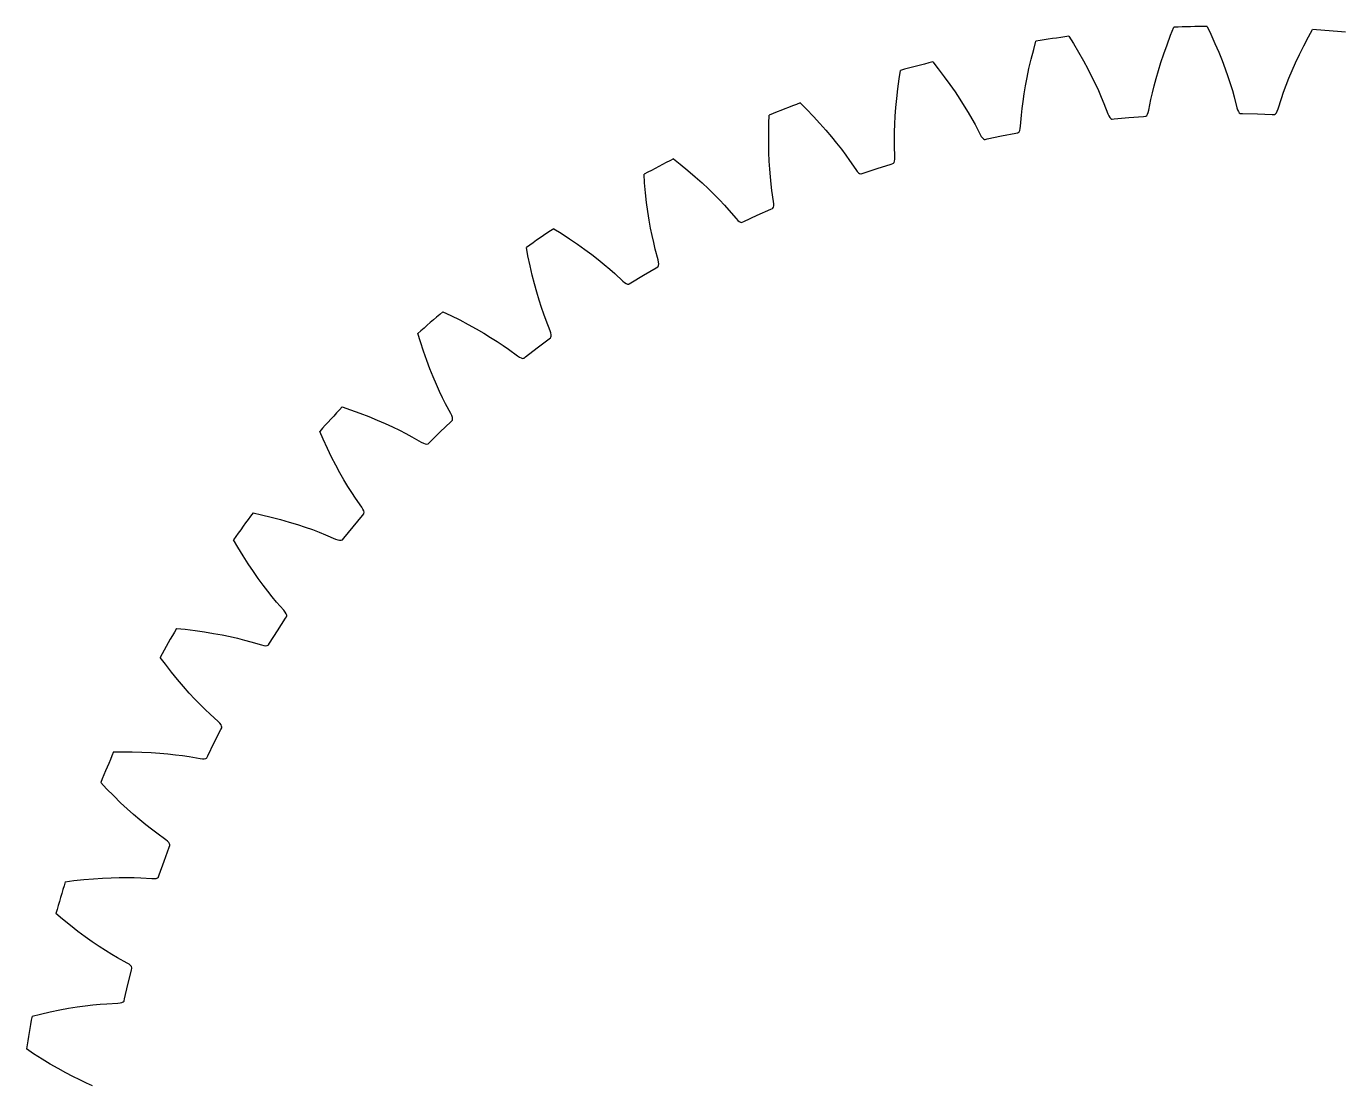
# Model space of a CAD drawing. Extents: x 6.5 to 63.5, y -28.5 to 28.5.
# Drawn here: x 6.85 to 37.83, y 3.64 to 28.5 of the extents above; entities that cross this region are included whole.
import ezdxf

# ---------------------------------------------------------------- set-up
doc = ezdxf.new("R2010")
doc.units = 0

msp = doc.modelspace()

# ---------------------------------------------------------------- linework, layer by layer
at = {"layer": 'layer0'}
for p, q in [((34.577, 28.497), (34.663, 28.314)), ((31.331, 28.263), (31.438, 28.091)), ((33.635, 28.066), (33.72, 28.287)), ((33.72, 28.287), (33.796, 28.475)), ((34.663, 28.314), (34.76, 28.098)), ((36.844, 28.039), (36.953, 28.248)), ((36.953, 28.248), (37.05, 28.426)), ((30.445, 27.728), (30.504, 27.957)), ((30.504, 27.957), (30.558, 28.152)), ((31.438, 28.091), (31.559, 27.888)), ((31.559, 27.888), (31.67, 27.691)), ((33.559, 27.853), (33.635, 28.066)), ((34.76, 28.098), (34.848, 27.89)), ((34.848, 27.89), (34.928, 27.692)), ((36.744, 27.836), (36.844, 28.039)), ((28.133, 27.66), (28.259, 27.502)), ((30.393, 27.508), (30.445, 27.728)), ((31.67, 27.691), (31.772, 27.503)), ((33.431, 27.458), (33.491, 27.651)), ((33.491, 27.651), (33.559, 27.853)), ((34.928, 27.692), (34.999, 27.502)), ((36.571, 27.457), (36.653, 27.643)), ((36.653, 27.643), (36.744, 27.836)), ((27.314, 27.028), (27.346, 27.262)), ((27.346, 27.262), (27.378, 27.462)), ((28.259, 27.502), (28.402, 27.314)), ((28.402, 27.314), (28.535, 27.131)), ((30.311, 27.1), (30.349, 27.299)), ((30.349, 27.299), (30.393, 27.508)), ((31.772, 27.503), (31.864, 27.323)), ((31.864, 27.323), (31.948, 27.151)), ((33.331, 27.1), (33.378, 27.274)), ((33.378, 27.274), (33.431, 27.458)), ((34.999, 27.502), (35.063, 27.322)), ((35.063, 27.322), (35.119, 27.151)), ((36.431, 27.114), (36.497, 27.281)), ((36.497, 27.281), (36.571, 27.457)), ((27.288, 26.803), (27.314, 27.028)), ((28.535, 27.131), (28.658, 26.956)), ((28.658, 26.956), (28.77, 26.787)), ((30.279, 26.911), (30.311, 27.1)), ((31.948, 27.151), (32.023, 26.988)), ((32.023, 26.988), (32.091, 26.831)), ((33.291, 26.934), (33.331, 27.1)), ((35.119, 27.151), (35.169, 26.988)), ((35.169, 26.988), (35.212, 26.838)), ((36.321, 26.806), (36.372, 26.954)), ((36.372, 26.954), (36.431, 27.114)), ((25.025, 26.697), (25.168, 26.554)), ((27.268, 26.591), (27.288, 26.803)), ((28.77, 26.787), (28.873, 26.626)), ((30.231, 26.564), (30.253, 26.733)), ((30.253, 26.733), (30.279, 26.911)), ((32.091, 26.831), (32.151, 26.687)), ((32.151, 26.687), (32.243, 26.445)), ((33.208, 26.528), (33.257, 26.782)), ((33.257, 26.782), (33.291, 26.934)), ((35.212, 26.838), (35.275, 26.587)), ((36.243, 26.559), (36.321, 26.806)), ((24.289, 26.212), (24.297, 26.414)), ((25.168, 26.554), (25.332, 26.383)), ((25.332, 26.383), (25.485, 26.217)), ((27.242, 26.198), (27.252, 26.389)), ((27.252, 26.389), (27.268, 26.591)), ((28.873, 26.626), (28.966, 26.472)), ((28.966, 26.472), (29.052, 26.325)), ((30.195, 26.15), (30.215, 26.409)), ((30.215, 26.409), (30.231, 26.564)), ((32.243, 26.445), (32.265, 26.394)), ((32.265, 26.394), (32.288, 26.357)), ((32.288, 26.357), (32.312, 26.331)), ((32.312, 26.331), (32.335, 26.318)), ((32.391, 26.321), (32.737, 26.353)), ((32.737, 26.353), (33.083, 26.38)), ((33.083, 26.38), (33.128, 26.384)), ((33.128, 26.384), (33.138, 26.387)), ((33.138, 26.387), (33.159, 26.404)), ((33.159, 26.404), (33.177, 26.433)), ((33.177, 26.433), (33.194, 26.474)), ((33.194, 26.474), (33.208, 26.528)), ((35.275, 26.587), (35.292, 26.534)), ((35.292, 26.534), (35.311, 26.494)), ((35.311, 26.494), (35.331, 26.466)), ((35.331, 26.466), (35.352, 26.451)), ((35.352, 26.451), (35.363, 26.448)), ((35.363, 26.448), (35.408, 26.447)), ((35.408, 26.447), (35.755, 26.439)), ((35.755, 26.439), (36.102, 26.427)), ((36.102, 26.427), (36.147, 26.425)), ((36.147, 26.425), (36.158, 26.428)), ((36.158, 26.428), (36.181, 26.442)), ((36.181, 26.442), (36.202, 26.468)), ((36.202, 26.468), (36.224, 26.507)), ((36.224, 26.507), (36.243, 26.559)), ((24.283, 25.975), (24.289, 26.212)), ((25.485, 26.217), (25.626, 26.057)), ((25.626, 26.057), (25.757, 25.903)), ((27.236, 26.018), (27.242, 26.198)), ((29.052, 26.325), (29.127, 26.188)), ((29.127, 26.188), (29.246, 25.958)), ((30.142, 26.003), (30.161, 26.022)), ((30.161, 26.022), (30.176, 26.053)), ((30.176, 26.053), (30.188, 26.096)), ((30.188, 26.096), (30.195, 26.15)), ((32.335, 26.318), (32.346, 26.317)), ((32.346, 26.317), (32.391, 26.321)), ((24.283, 25.749), (24.283, 25.975)), ((24.287, 25.536), (24.283, 25.749)), ((25.757, 25.903), (25.878, 25.754)), ((25.878, 25.754), (25.988, 25.612)), ((27.234, 25.847), (27.236, 26.018)), ((27.236, 25.691), (27.234, 25.847)), ((29.246, 25.958), (29.274, 25.911)), ((29.274, 25.911), (29.302, 25.876)), ((29.302, 25.876), (29.328, 25.853)), ((29.328, 25.853), (29.352, 25.843)), ((29.352, 25.843), (29.363, 25.843)), ((29.363, 25.843), (29.408, 25.852)), ((29.408, 25.852), (29.747, 25.923)), ((29.747, 25.923), (30.088, 25.99)), ((30.088, 25.99), (30.132, 25.998)), ((30.132, 25.998), (30.142, 26.003)), ((24.295, 25.333), (24.287, 25.536)), ((25.988, 25.612), (26.09, 25.475)), ((26.09, 25.475), (26.18, 25.348)), ((27.246, 25.432), (27.236, 25.691)), ((27.245, 25.377), (27.246, 25.432)), ((22.047, 25.386), (22.205, 25.26)), ((22.205, 25.26), (22.387, 25.109)), ((22.387, 25.109), (22.558, 24.962)), ((24.307, 25.142), (24.295, 25.333)), ((24.321, 24.963), (24.307, 25.142)), ((26.18, 25.348), (26.325, 25.133)), ((26.325, 25.133), (26.358, 25.089)), ((26.497, 25.046), (26.827, 25.155)), ((26.827, 25.155), (27.157, 25.261)), ((27.157, 25.261), (27.2, 25.274)), ((27.2, 25.274), (27.21, 25.28)), ((27.21, 25.28), (27.226, 25.301)), ((27.226, 25.301), (27.238, 25.333)), ((27.238, 25.333), (27.245, 25.377)), ((21.37, 24.82), (21.356, 25.022)), ((21.392, 24.584), (21.37, 24.82)), ((22.558, 24.962), (22.717, 24.819)), ((22.717, 24.819), (22.865, 24.68)), ((24.339, 24.793), (24.321, 24.963)), ((24.358, 24.638), (24.339, 24.793)), ((26.358, 25.089), (26.389, 25.057)), ((26.389, 25.057), (26.418, 25.038)), ((26.418, 25.038), (26.443, 25.031)), ((26.443, 25.031), (26.454, 25.032)), ((26.454, 25.032), (26.497, 25.046)), ((21.417, 24.36), (21.392, 24.584)), ((22.865, 24.68), (23.001, 24.546)), ((23.001, 24.546), (23.127, 24.418)), ((24.397, 24.383), (24.358, 24.638)), ((21.446, 24.148), (21.417, 24.36)), ((23.127, 24.418), (23.244, 24.294)), ((23.244, 24.294), (23.348, 24.177)), ((23.348, 24.177), (23.516, 23.98)), ((24.012, 24.06), (24.329, 24.202)), ((24.329, 24.202), (24.37, 24.22)), ((24.37, 24.22), (24.379, 24.227)), ((24.379, 24.227), (24.393, 24.25)), ((24.393, 24.25), (24.401, 24.283)), ((24.402, 24.328), (24.397, 24.383)), ((24.401, 24.283), (24.402, 24.328)), ((21.477, 23.948), (21.446, 24.148)), ((21.51, 23.76), (21.477, 23.948)), ((23.516, 23.98), (23.554, 23.94)), ((23.554, 23.94), (23.589, 23.913)), ((23.589, 23.913), (23.62, 23.897)), ((23.62, 23.897), (23.645, 23.892)), ((23.645, 23.892), (23.657, 23.894)), ((23.657, 23.894), (23.697, 23.914)), ((23.697, 23.914), (24.012, 24.06)), ((19.237, 23.744), (19.409, 23.637)), ((19.409, 23.637), (19.607, 23.508)), ((21.545, 23.583), (21.51, 23.76)), ((21.582, 23.417), (21.545, 23.583)), ((18.63, 23.104), (18.593, 23.303)), ((19.607, 23.508), (19.794, 23.381)), ((19.794, 23.381), (19.968, 23.257)), ((19.968, 23.257), (20.13, 23.136)), ((21.619, 23.265), (21.582, 23.417)), ((21.687, 23.015), (21.619, 23.265)), ((18.678, 22.873), (18.63, 23.104)), ((20.13, 23.136), (20.281, 23.019)), ((20.281, 23.019), (20.421, 22.905)), ((21.698, 22.961), (21.687, 23.015)), ((21.702, 22.917), (21.698, 22.961)), ((18.729, 22.653), (18.678, 22.873)), ((18.781, 22.446), (18.729, 22.653)), ((20.421, 22.905), (20.551, 22.795)), ((20.551, 22.795), (20.668, 22.692)), ((20.668, 22.692), (20.857, 22.515)), ((21.045, 22.469), (21.341, 22.65)), ((21.341, 22.65), (21.64, 22.828)), ((21.64, 22.828), (21.679, 22.851)), ((21.679, 22.851), (21.687, 22.859)), ((21.687, 22.859), (21.698, 22.883)), ((21.698, 22.883), (21.702, 22.917)), ((18.835, 22.25), (18.781, 22.446)), ((20.857, 22.515), (20.9, 22.48)), ((20.9, 22.48), (20.938, 22.456)), ((20.938, 22.456), (20.97, 22.444)), ((20.97, 22.444), (20.996, 22.442)), ((20.996, 22.442), (21.007, 22.446)), ((21.007, 22.446), (21.045, 22.469)), ((18.89, 22.067), (18.835, 22.25)), ((18.945, 21.896), (18.89, 22.067)), ((16.633, 21.793), (16.816, 21.706)), ((16.816, 21.706), (17.028, 21.6)), ((19, 21.734), (18.945, 21.896)), ((19.054, 21.588), (19, 21.734)), ((17.028, 21.6), (17.228, 21.495)), ((17.228, 21.495), (17.415, 21.392)), ((17.415, 21.392), (17.59, 21.29)), ((19.15, 21.347), (19.054, 21.588)), ((16.103, 21.088), (16.043, 21.281)), ((16.177, 20.863), (16.103, 21.088)), ((17.59, 21.29), (17.753, 21.191)), ((17.753, 21.191), (17.905, 21.094)), ((17.905, 21.094), (18.047, 20.999)), ((18.848, 20.946), (19.125, 21.156)), ((19.125, 21.156), (19.161, 21.183)), ((19.168, 21.295), (19.15, 21.347)), ((19.161, 21.183), (19.168, 21.192)), ((19.176, 21.251), (19.168, 21.295)), ((19.168, 21.192), (19.176, 21.217)), ((19.176, 21.217), (19.176, 21.251)), ((16.253, 20.65), (16.177, 20.863)), ((18.047, 20.999), (18.175, 20.91)), ((18.175, 20.91), (18.383, 20.756)), ((18.383, 20.756), (18.429, 20.726)), ((18.575, 20.732), (18.848, 20.946)), ((16.329, 20.451), (16.253, 20.65)), ((16.404, 20.263), (16.329, 20.451)), ((18.429, 20.726), (18.469, 20.707)), ((18.469, 20.707), (18.503, 20.698)), ((18.503, 20.698), (18.529, 20.7)), ((18.529, 20.7), (18.539, 20.704)), ((18.539, 20.704), (18.575, 20.732)), ((16.479, 20.087), (16.404, 20.263)), ((16.553, 19.923), (16.479, 20.087)), ((16.627, 19.769), (16.553, 19.923)), ((14.269, 19.557), (14.461, 19.491)), ((16.697, 19.629), (16.627, 19.769)), ((16.82, 19.402), (16.697, 19.629)), ((14.461, 19.491), (14.683, 19.411)), ((14.683, 19.411), (14.893, 19.329)), ((14.893, 19.329), (15.091, 19.248)), ((15.091, 19.248), (15.277, 19.167)), ((16.566, 18.968), (16.816, 19.208)), ((16.816, 19.208), (16.849, 19.24)), ((16.843, 19.352), (16.82, 19.402)), ((16.857, 19.309), (16.843, 19.352)), ((16.849, 19.24), (16.855, 19.249)), ((16.855, 19.249), (16.861, 19.275)), ((16.861, 19.275), (16.857, 19.309)), ((13.822, 18.796), (13.741, 18.982)), ((15.277, 19.167), (15.45, 19.087)), ((15.45, 19.087), (15.612, 19.008)), ((15.612, 19.008), (15.764, 18.93)), ((15.764, 18.93), (15.901, 18.856)), ((16.319, 18.725), (16.566, 18.968)), ((13.922, 18.582), (13.822, 18.796)), ((15.901, 18.856), (16.125, 18.727)), ((16.125, 18.727), (16.175, 18.702)), ((16.175, 18.702), (16.217, 18.687)), ((16.217, 18.687), (16.251, 18.682)), ((16.251, 18.682), (16.277, 18.687)), ((16.277, 18.687), (16.287, 18.693)), ((16.287, 18.693), (16.319, 18.725)), ((14.021, 18.379), (13.922, 18.582)), ((14.119, 18.189), (14.021, 18.379)), ((14.216, 18.011), (14.119, 18.189)), ((14.31, 17.845), (14.216, 18.011)), ((14.403, 17.69), (14.31, 17.845)), ((14.493, 17.546), (14.403, 17.69)), ((14.579, 17.415), (14.493, 17.546)), ((14.727, 17.203), (14.579, 17.415)), ((12.175, 17.066), (12.373, 17.023)), ((14.756, 17.156), (14.727, 17.203)), ((14.745, 17.01), (14.774, 17.045)), ((14.774, 17.115), (14.756, 17.156)), ((14.782, 17.082), (14.774, 17.115)), ((14.774, 17.045), (14.779, 17.055)), ((14.779, 17.055), (14.782, 17.082)), ((12.373, 17.023), (12.603, 16.968)), ((12.603, 16.968), (12.821, 16.911)), ((12.821, 16.911), (13.027, 16.853)), ((13.027, 16.853), (13.22, 16.794)), ((13.22, 16.794), (13.402, 16.734)), ((13.402, 16.734), (13.572, 16.674)), ((14.306, 16.473), (14.524, 16.743)), ((14.524, 16.743), (14.745, 17.01)), ((11.818, 16.26), (11.716, 16.434)), ((13.572, 16.674), (13.731, 16.614)), ((13.731, 16.614), (13.876, 16.556)), ((13.876, 16.556), (14.114, 16.453)), ((14.114, 16.453), (14.166, 16.434)), ((14.166, 16.434), (14.209, 16.424)), ((14.209, 16.424), (14.244, 16.423)), ((14.244, 16.423), (14.269, 16.431)), ((14.269, 16.431), (14.278, 16.438)), ((14.278, 16.438), (14.306, 16.473)), ((11.941, 16.058), (11.818, 16.26)), ((12.063, 15.868), (11.941, 16.058)), ((12.182, 15.69), (12.063, 15.868)), ((12.298, 15.524), (12.182, 15.69)), ((12.411, 15.37), (12.298, 15.524)), ((12.52, 15.227), (12.411, 15.37)), ((12.627, 15.094), (12.52, 15.227)), ((12.727, 14.974), (12.627, 15.094)), ((12.898, 14.78), (12.727, 14.974)), ((12.749, 14.3), (12.938, 14.591)), ((12.932, 14.736), (12.898, 14.78)), ((12.955, 14.698), (12.932, 14.736)), ((12.938, 14.591), (12.963, 14.628)), ((12.966, 14.665), (12.955, 14.698)), ((12.963, 14.628), (12.967, 14.639)), ((12.967, 14.639), (12.966, 14.665)), ((10.378, 14.353), (10.58, 14.333)), ((10.58, 14.333), (10.814, 14.304)), ((10.814, 14.304), (11.038, 14.273)), ((11.038, 14.273), (11.249, 14.238)), ((12.563, 14.007), (12.749, 14.3)), ((11.249, 14.238), (11.448, 14.201)), ((11.448, 14.201), (11.635, 14.163)), ((11.635, 14.163), (11.811, 14.123)), ((11.811, 14.123), (11.976, 14.081)), ((11.976, 14.081), (12.127, 14.04)), ((12.127, 14.04), (12.374, 13.965)), ((12.374, 13.965), (12.428, 13.952)), ((12.428, 13.952), (12.472, 13.947)), ((12.472, 13.947), (12.507, 13.95)), ((12.507, 13.95), (12.531, 13.961)), ((12.531, 13.961), (12.539, 13.969)), ((12.539, 13.969), (12.563, 14.007)), ((10.116, 13.511), (9.994, 13.673)), ((10.261, 13.325), (10.116, 13.511)), ((10.404, 13.15), (10.261, 13.325)), ((10.542, 12.987), (10.404, 13.15)), ((10.676, 12.835), (10.542, 12.987)), ((10.806, 12.695), (10.676, 12.835)), ((10.931, 12.565), (10.806, 12.695)), ((11.052, 12.445), (10.931, 12.565)), ((11.165, 12.337), (11.052, 12.445)), ((11.357, 12.164), (11.165, 12.337)), ((11.396, 12.125), (11.357, 12.164)), ((11.423, 12.089), (11.396, 12.125)), ((11.438, 12.058), (11.423, 12.089)), ((11.264, 11.67), (11.419, 11.981)), ((11.419, 11.981), (11.439, 12.021)), ((11.442, 12.032), (11.438, 12.058)), ((11.439, 12.021), (11.442, 12.032)), ((11.113, 11.358), (11.264, 11.67)), ((8.902, 11.453), (9.105, 11.456)), ((9.105, 11.456), (9.341, 11.454)), ((9.341, 11.454), (9.567, 11.448)), ((9.567, 11.448), (9.78, 11.438)), ((9.78, 11.438), (9.983, 11.424)), ((9.983, 11.424), (10.173, 11.407)), ((10.173, 11.407), (10.352, 11.387)), ((10.352, 11.387), (10.521, 11.365)), ((10.521, 11.365), (10.675, 11.341)), ((10.675, 11.341), (10.93, 11.295)), ((10.93, 11.295), (10.985, 11.288)), ((10.985, 11.288), (11.029, 11.288)), ((11.029, 11.288), (11.063, 11.295)), ((11.063, 11.295), (11.086, 11.308)), ((11.086, 11.308), (11.093, 11.317)), ((11.093, 11.317), (11.113, 11.358)), ((8.738, 10.586), (8.598, 10.734)), ((8.903, 10.418), (8.738, 10.586)), ((9.065, 10.26), (8.903, 10.418)), ((9.221, 10.114), (9.065, 10.26)), ((9.372, 9.979), (9.221, 10.114)), ((9.517, 9.854), (9.372, 9.979)), ((9.656, 9.74), (9.517, 9.854)), ((9.79, 9.634), (9.656, 9.74)), ((9.914, 9.54), (9.79, 9.634)), ((10.125, 9.39), (9.914, 9.54)), ((10.168, 9.355), (10.125, 9.39)), ((10.199, 9.323), (10.168, 9.355)), ((10.217, 9.294), (10.199, 9.323)), ((10.224, 9.268), (10.217, 9.294)), ((10.088, 8.889), (10.207, 9.215)), ((10.207, 9.215), (10.223, 9.257)), ((10.223, 9.257), (10.224, 9.268)), ((9.974, 8.561), (10.088, 8.889)), ((7.767, 8.403), (7.968, 8.429)), ((7.968, 8.429), (8.203, 8.455)), ((8.203, 8.455), (8.428, 8.474)), ((8.428, 8.474), (8.641, 8.489)), ((8.641, 8.489), (8.843, 8.498)), ((8.843, 8.498), (9.035, 8.503)), ((9.035, 8.503), (9.215, 8.503)), ((9.215, 8.503), (9.385, 8.5)), ((9.385, 8.5), (9.541, 8.494)), ((9.541, 8.494), (9.799, 8.477)), ((9.799, 8.477), (9.855, 8.477)), ((9.855, 8.477), (9.899, 8.482)), ((9.899, 8.482), (9.932, 8.493)), ((9.932, 8.493), (9.953, 8.509)), ((9.953, 8.509), (9.959, 8.518)), ((9.959, 8.518), (9.974, 8.561)), ((7.702, 7.524), (7.547, 7.654)), ((7.886, 7.375), (7.702, 7.524)), ((8.064, 7.237), (7.886, 7.375)), ((8.236, 7.11), (8.064, 7.237)), ((8.401, 6.992), (8.236, 7.11)), ((8.56, 6.885), (8.401, 6.992)), ((8.711, 6.787), (8.56, 6.885)), ((8.856, 6.697), (8.711, 6.787)), ((8.99, 6.618), (8.856, 6.697)), ((9.217, 6.493), (8.99, 6.618)), ((9.263, 6.463), (9.217, 6.493)), ((9.237, 5.991), (9.318, 6.328)), ((9.298, 6.435), (9.263, 6.463)), ((9.319, 6.408), (9.298, 6.435)), ((9.318, 6.328), (9.329, 6.372)), ((9.329, 6.384), (9.319, 6.408)), ((9.329, 6.372), (9.329, 6.384)), ((9.161, 5.652), (9.237, 5.991)), ((9.095, 5.566), (9.127, 5.58)), ((9.127, 5.58), (9.146, 5.598)), ((9.146, 5.598), (9.151, 5.608)), ((9.151, 5.608), (9.161, 5.652)), ((6.987, 5.244), (7.183, 5.293)), ((7.183, 5.293), (7.414, 5.345)), ((7.414, 5.345), (7.635, 5.39)), ((7.635, 5.39), (7.845, 5.429)), ((7.845, 5.429), (8.045, 5.461)), ((8.045, 5.461), (8.235, 5.487)), ((8.235, 5.487), (8.413, 5.509)), ((8.413, 5.509), (8.583, 5.525)), ((8.583, 5.525), (8.739, 5.537)), ((8.739, 5.537), (8.997, 5.549)), ((8.997, 5.549), (9.052, 5.555)), ((9.052, 5.555), (9.095, 5.566)), ((7.022, 4.363), (6.853, 4.475)), ((7.222, 4.236), (7.022, 4.363)), ((7.415, 4.119), (7.222, 4.236)), ((7.6, 4.012), (7.415, 4.119)), ((7.778, 3.915), (7.6, 4.012)), ((7.947, 3.826), (7.778, 3.915)), ((8.108, 3.746), (7.947, 3.826)), ((8.263, 3.674), (8.108, 3.746)), ((8.405, 3.61), (8.263, 3.674))]:
    msp.add_line(p, q, dxfattribs=at)
for start, end in [(90.8514, 92.4213), (97.3968, 98.9668), (84.3059, 85.8759), (103.9423, 105.5122), (110.4878, 112.0577), (117.0332, 118.6032), (123.5787, 125.1486), (130.1241, 131.6941), (136.6696, 138.2395), (143.215, 144.785), (149.7605, 151.3304), (156.3059, 157.8759), (162.8514, 164.4213), (169.3968, 170.9668)]:
    msp.add_arc((35, 0), 28.5, start, end, dxfattribs=at)
at = {"layer": 'layer1'}
for p, q in [((34.577, 28.497), (34.663, 28.314)), ((31.331, 28.263), (31.438, 28.091)), ((33.635, 28.066), (33.72, 28.287)), ((33.72, 28.287), (33.796, 28.475)), ((34.663, 28.314), (34.76, 28.098)), ((36.844, 28.039), (36.953, 28.248)), ((36.953, 28.248), (37.05, 28.426)), ((30.445, 27.728), (30.504, 27.957)), ((30.504, 27.957), (30.558, 28.152)), ((31.438, 28.091), (31.559, 27.888)), ((31.559, 27.888), (31.67, 27.691)), ((33.559, 27.853), (33.635, 28.066)), ((34.76, 28.098), (34.848, 27.89)), ((34.848, 27.89), (34.928, 27.692)), ((36.744, 27.836), (36.844, 28.039)), ((28.133, 27.66), (28.259, 27.502)), ((30.393, 27.508), (30.445, 27.728)), ((31.67, 27.691), (31.772, 27.503)), ((33.431, 27.458), (33.491, 27.651)), ((33.491, 27.651), (33.559, 27.853)), ((34.928, 27.692), (34.999, 27.502)), ((36.571, 27.457), (36.653, 27.643)), ((36.653, 27.643), (36.744, 27.836)), ((27.314, 27.028), (27.346, 27.262)), ((27.346, 27.262), (27.378, 27.462)), ((28.259, 27.502), (28.402, 27.314)), ((28.402, 27.314), (28.535, 27.131)), ((30.311, 27.1), (30.349, 27.299)), ((30.349, 27.299), (30.393, 27.508)), ((31.772, 27.503), (31.864, 27.323)), ((31.864, 27.323), (31.948, 27.151)), ((33.331, 27.1), (33.378, 27.274)), ((33.378, 27.274), (33.431, 27.458)), ((34.999, 27.502), (35.063, 27.322)), ((35.063, 27.322), (35.119, 27.151)), ((36.431, 27.114), (36.497, 27.281)), ((36.497, 27.281), (36.571, 27.457)), ((27.288, 26.803), (27.314, 27.028)), ((28.535, 27.131), (28.658, 26.956)), ((28.658, 26.956), (28.77, 26.787)), ((30.279, 26.911), (30.311, 27.1)), ((31.948, 27.151), (32.023, 26.988)), ((32.023, 26.988), (32.091, 26.831)), ((33.291, 26.934), (33.331, 27.1)), ((35.119, 27.151), (35.169, 26.988)), ((35.169, 26.988), (35.212, 26.838)), ((36.321, 26.806), (36.372, 26.954)), ((36.372, 26.954), (36.431, 27.114)), ((25.025, 26.697), (25.168, 26.554)), ((27.268, 26.591), (27.288, 26.803)), ((28.77, 26.787), (28.873, 26.626)), ((30.231, 26.564), (30.253, 26.733)), ((30.253, 26.733), (30.279, 26.911)), ((32.091, 26.831), (32.151, 26.687)), ((32.151, 26.687), (32.243, 26.445)), ((33.208, 26.528), (33.257, 26.782)), ((33.257, 26.782), (33.291, 26.934)), ((35.212, 26.838), (35.275, 26.587)), ((36.243, 26.559), (36.321, 26.806)), ((24.289, 26.212), (24.297, 26.414)), ((25.168, 26.554), (25.332, 26.383)), ((25.332, 26.383), (25.485, 26.217)), ((27.242, 26.198), (27.252, 26.389)), ((27.252, 26.389), (27.268, 26.591)), ((28.873, 26.626), (28.966, 26.472)), ((28.966, 26.472), (29.052, 26.325)), ((30.195, 26.15), (30.215, 26.409)), ((30.215, 26.409), (30.231, 26.564)), ((32.243, 26.445), (32.265, 26.394)), ((32.265, 26.394), (32.288, 26.357)), ((32.288, 26.357), (32.312, 26.331)), ((32.312, 26.331), (32.335, 26.318)), ((32.391, 26.321), (32.737, 26.353)), ((32.737, 26.353), (33.083, 26.38)), ((33.083, 26.38), (33.128, 26.384)), ((33.128, 26.384), (33.138, 26.387)), ((33.138, 26.387), (33.159, 26.404)), ((33.159, 26.404), (33.177, 26.433)), ((33.177, 26.433), (33.194, 26.474)), ((33.194, 26.474), (33.208, 26.528)), ((35.275, 26.587), (35.292, 26.534)), ((35.292, 26.534), (35.311, 26.494)), ((35.311, 26.494), (35.331, 26.466)), ((35.331, 26.466), (35.352, 26.451)), ((35.352, 26.451), (35.363, 26.448)), ((35.363, 26.448), (35.408, 26.447)), ((35.408, 26.447), (35.755, 26.439)), ((35.755, 26.439), (36.102, 26.427)), ((36.102, 26.427), (36.147, 26.425)), ((36.147, 26.425), (36.158, 26.428)), ((36.158, 26.428), (36.181, 26.442)), ((36.181, 26.442), (36.202, 26.468)), ((36.202, 26.468), (36.224, 26.507)), ((36.224, 26.507), (36.243, 26.559)), ((24.283, 25.975), (24.289, 26.212)), ((25.485, 26.217), (25.626, 26.057)), ((25.626, 26.057), (25.757, 25.903)), ((27.236, 26.018), (27.242, 26.198)), ((29.052, 26.325), (29.127, 26.188)), ((29.127, 26.188), (29.246, 25.958)), ((30.142, 26.003), (30.161, 26.022)), ((30.161, 26.022), (30.176, 26.053)), ((30.176, 26.053), (30.188, 26.096)), ((30.188, 26.096), (30.195, 26.15)), ((32.335, 26.318), (32.346, 26.317)), ((32.346, 26.317), (32.391, 26.321)), ((24.283, 25.749), (24.283, 25.975)), ((24.287, 25.536), (24.283, 25.749)), ((25.757, 25.903), (25.878, 25.754)), ((25.878, 25.754), (25.988, 25.612)), ((27.234, 25.847), (27.236, 26.018)), ((27.236, 25.691), (27.234, 25.847)), ((29.246, 25.958), (29.274, 25.911)), ((29.274, 25.911), (29.302, 25.876)), ((29.302, 25.876), (29.328, 25.853)), ((29.328, 25.853), (29.352, 25.843)), ((29.352, 25.843), (29.363, 25.843)), ((29.363, 25.843), (29.408, 25.852)), ((29.408, 25.852), (29.747, 25.923)), ((29.747, 25.923), (30.088, 25.99)), ((30.088, 25.99), (30.132, 25.998)), ((30.132, 25.998), (30.142, 26.003)), ((24.295, 25.333), (24.287, 25.536)), ((25.988, 25.612), (26.09, 25.475)), ((26.09, 25.475), (26.18, 25.348)), ((27.246, 25.432), (27.236, 25.691)), ((27.245, 25.377), (27.246, 25.432)), ((22.047, 25.386), (22.205, 25.26)), ((22.205, 25.26), (22.387, 25.109)), ((22.387, 25.109), (22.558, 24.962)), ((24.307, 25.142), (24.295, 25.333)), ((24.321, 24.963), (24.307, 25.142)), ((26.18, 25.348), (26.325, 25.133)), ((26.325, 25.133), (26.358, 25.089)), ((26.497, 25.046), (26.827, 25.155)), ((26.827, 25.155), (27.157, 25.261)), ((27.157, 25.261), (27.2, 25.274)), ((27.2, 25.274), (27.21, 25.28)), ((27.21, 25.28), (27.226, 25.301)), ((27.226, 25.301), (27.238, 25.333)), ((27.238, 25.333), (27.245, 25.377)), ((21.37, 24.82), (21.356, 25.022)), ((21.392, 24.584), (21.37, 24.82)), ((22.558, 24.962), (22.717, 24.819)), ((22.717, 24.819), (22.865, 24.68)), ((24.339, 24.793), (24.321, 24.963)), ((24.358, 24.638), (24.339, 24.793)), ((26.358, 25.089), (26.389, 25.057)), ((26.389, 25.057), (26.418, 25.038)), ((26.418, 25.038), (26.443, 25.031)), ((26.443, 25.031), (26.454, 25.032)), ((26.454, 25.032), (26.497, 25.046)), ((21.417, 24.36), (21.392, 24.584)), ((22.865, 24.68), (23.001, 24.546)), ((23.001, 24.546), (23.127, 24.418)), ((24.397, 24.383), (24.358, 24.638)), ((21.446, 24.148), (21.417, 24.36)), ((23.127, 24.418), (23.244, 24.294)), ((23.244, 24.294), (23.348, 24.177)), ((23.348, 24.177), (23.516, 23.98)), ((24.012, 24.06), (24.329, 24.202)), ((24.329, 24.202), (24.37, 24.22)), ((24.37, 24.22), (24.379, 24.227)), ((24.379, 24.227), (24.393, 24.25)), ((24.393, 24.25), (24.401, 24.283)), ((24.402, 24.328), (24.397, 24.383)), ((24.401, 24.283), (24.402, 24.328)), ((21.477, 23.948), (21.446, 24.148)), ((21.51, 23.76), (21.477, 23.948)), ((23.516, 23.98), (23.554, 23.94)), ((23.554, 23.94), (23.589, 23.913)), ((23.589, 23.913), (23.62, 23.897)), ((23.62, 23.897), (23.645, 23.892)), ((23.645, 23.892), (23.657, 23.894)), ((23.657, 23.894), (23.697, 23.914)), ((23.697, 23.914), (24.012, 24.06)), ((19.237, 23.744), (19.409, 23.637)), ((19.409, 23.637), (19.607, 23.508)), ((21.545, 23.583), (21.51, 23.76)), ((21.582, 23.417), (21.545, 23.583)), ((18.63, 23.104), (18.593, 23.303)), ((19.607, 23.508), (19.794, 23.381)), ((19.794, 23.381), (19.968, 23.257)), ((19.968, 23.257), (20.13, 23.136)), ((21.619, 23.265), (21.582, 23.417)), ((21.687, 23.015), (21.619, 23.265)), ((18.678, 22.873), (18.63, 23.104)), ((20.13, 23.136), (20.281, 23.019)), ((20.281, 23.019), (20.421, 22.905)), ((21.698, 22.961), (21.687, 23.015)), ((21.702, 22.917), (21.698, 22.961)), ((18.729, 22.653), (18.678, 22.873)), ((18.781, 22.446), (18.729, 22.653)), ((20.421, 22.905), (20.551, 22.795)), ((20.551, 22.795), (20.668, 22.692)), ((20.668, 22.692), (20.857, 22.515)), ((21.045, 22.469), (21.341, 22.65)), ((21.341, 22.65), (21.64, 22.828)), ((21.64, 22.828), (21.679, 22.851)), ((21.679, 22.851), (21.687, 22.859)), ((21.687, 22.859), (21.698, 22.883)), ((21.698, 22.883), (21.702, 22.917)), ((18.835, 22.25), (18.781, 22.446)), ((20.857, 22.515), (20.9, 22.48)), ((20.9, 22.48), (20.938, 22.456)), ((20.938, 22.456), (20.97, 22.444)), ((20.97, 22.444), (20.996, 22.442)), ((20.996, 22.442), (21.007, 22.446)), ((21.007, 22.446), (21.045, 22.469)), ((18.89, 22.067), (18.835, 22.25)), ((18.945, 21.896), (18.89, 22.067)), ((16.633, 21.793), (16.816, 21.706)), ((16.816, 21.706), (17.028, 21.6)), ((19, 21.734), (18.945, 21.896)), ((19.054, 21.588), (19, 21.734)), ((17.028, 21.6), (17.228, 21.495)), ((17.228, 21.495), (17.415, 21.392)), ((17.415, 21.392), (17.59, 21.29)), ((19.15, 21.347), (19.054, 21.588)), ((16.103, 21.088), (16.043, 21.281)), ((16.177, 20.863), (16.103, 21.088)), ((17.59, 21.29), (17.753, 21.191)), ((17.753, 21.191), (17.905, 21.094)), ((17.905, 21.094), (18.047, 20.999)), ((18.848, 20.946), (19.125, 21.156)), ((19.125, 21.156), (19.161, 21.183)), ((19.168, 21.295), (19.15, 21.347)), ((19.161, 21.183), (19.168, 21.192)), ((19.176, 21.251), (19.168, 21.295)), ((19.168, 21.192), (19.176, 21.217)), ((19.176, 21.217), (19.176, 21.251)), ((16.253, 20.65), (16.177, 20.863)), ((18.047, 20.999), (18.175, 20.91)), ((18.175, 20.91), (18.383, 20.756)), ((18.383, 20.756), (18.429, 20.726)), ((18.575, 20.732), (18.848, 20.946)), ((16.329, 20.451), (16.253, 20.65)), ((16.404, 20.263), (16.329, 20.451)), ((18.429, 20.726), (18.469, 20.707)), ((18.469, 20.707), (18.503, 20.698)), ((18.503, 20.698), (18.529, 20.7)), ((18.529, 20.7), (18.539, 20.704)), ((18.539, 20.704), (18.575, 20.732)), ((16.479, 20.087), (16.404, 20.263)), ((16.553, 19.923), (16.479, 20.087)), ((16.627, 19.769), (16.553, 19.923)), ((14.269, 19.557), (14.461, 19.491)), ((16.697, 19.629), (16.627, 19.769)), ((16.82, 19.402), (16.697, 19.629)), ((14.461, 19.491), (14.683, 19.411)), ((14.683, 19.411), (14.893, 19.329)), ((14.893, 19.329), (15.091, 19.248)), ((15.091, 19.248), (15.277, 19.167)), ((16.566, 18.968), (16.816, 19.208)), ((16.816, 19.208), (16.849, 19.24)), ((16.843, 19.352), (16.82, 19.402)), ((16.857, 19.309), (16.843, 19.352)), ((16.849, 19.24), (16.855, 19.249)), ((16.855, 19.249), (16.861, 19.275)), ((16.861, 19.275), (16.857, 19.309)), ((13.822, 18.796), (13.741, 18.982)), ((15.277, 19.167), (15.45, 19.087)), ((15.45, 19.087), (15.612, 19.008)), ((15.612, 19.008), (15.764, 18.93)), ((15.764, 18.93), (15.901, 18.856)), ((16.319, 18.725), (16.566, 18.968)), ((13.922, 18.582), (13.822, 18.796)), ((15.901, 18.856), (16.125, 18.727)), ((16.125, 18.727), (16.175, 18.702)), ((16.175, 18.702), (16.217, 18.687)), ((16.217, 18.687), (16.251, 18.682)), ((16.251, 18.682), (16.277, 18.687)), ((16.277, 18.687), (16.287, 18.693)), ((16.287, 18.693), (16.319, 18.725)), ((14.021, 18.379), (13.922, 18.582)), ((14.119, 18.189), (14.021, 18.379)), ((14.216, 18.011), (14.119, 18.189)), ((14.31, 17.845), (14.216, 18.011)), ((14.403, 17.69), (14.31, 17.845)), ((14.493, 17.546), (14.403, 17.69)), ((14.579, 17.415), (14.493, 17.546)), ((14.727, 17.203), (14.579, 17.415)), ((12.175, 17.066), (12.373, 17.023)), ((14.756, 17.156), (14.727, 17.203)), ((14.745, 17.01), (14.774, 17.045)), ((14.774, 17.115), (14.756, 17.156)), ((14.782, 17.082), (14.774, 17.115)), ((14.774, 17.045), (14.779, 17.055)), ((14.779, 17.055), (14.782, 17.082)), ((12.373, 17.023), (12.603, 16.968)), ((12.603, 16.968), (12.821, 16.911)), ((12.821, 16.911), (13.027, 16.853)), ((13.027, 16.853), (13.22, 16.794)), ((13.22, 16.794), (13.402, 16.734)), ((13.402, 16.734), (13.572, 16.674)), ((14.306, 16.473), (14.524, 16.743)), ((14.524, 16.743), (14.745, 17.01)), ((11.818, 16.26), (11.716, 16.434)), ((13.572, 16.674), (13.731, 16.614)), ((13.731, 16.614), (13.876, 16.556)), ((13.876, 16.556), (14.114, 16.453)), ((14.114, 16.453), (14.166, 16.434)), ((14.166, 16.434), (14.209, 16.424)), ((14.209, 16.424), (14.244, 16.423)), ((14.244, 16.423), (14.269, 16.431)), ((14.269, 16.431), (14.278, 16.438)), ((14.278, 16.438), (14.306, 16.473)), ((11.941, 16.058), (11.818, 16.26)), ((12.063, 15.868), (11.941, 16.058)), ((12.182, 15.69), (12.063, 15.868)), ((12.298, 15.524), (12.182, 15.69)), ((12.411, 15.37), (12.298, 15.524)), ((12.52, 15.227), (12.411, 15.37)), ((12.627, 15.094), (12.52, 15.227)), ((12.727, 14.974), (12.627, 15.094)), ((12.898, 14.78), (12.727, 14.974)), ((12.749, 14.3), (12.938, 14.591)), ((12.932, 14.736), (12.898, 14.78)), ((12.955, 14.698), (12.932, 14.736)), ((12.938, 14.591), (12.963, 14.628)), ((12.966, 14.665), (12.955, 14.698)), ((12.963, 14.628), (12.967, 14.639)), ((12.967, 14.639), (12.966, 14.665)), ((10.378, 14.353), (10.58, 14.333)), ((10.58, 14.333), (10.814, 14.304)), ((10.814, 14.304), (11.038, 14.273)), ((11.038, 14.273), (11.249, 14.238)), ((12.563, 14.007), (12.749, 14.3)), ((11.249, 14.238), (11.448, 14.201)), ((11.448, 14.201), (11.635, 14.163)), ((11.635, 14.163), (11.811, 14.123)), ((11.811, 14.123), (11.976, 14.081)), ((11.976, 14.081), (12.127, 14.04)), ((12.127, 14.04), (12.374, 13.965)), ((12.374, 13.965), (12.428, 13.952)), ((12.428, 13.952), (12.472, 13.947)), ((12.472, 13.947), (12.507, 13.95)), ((12.507, 13.95), (12.531, 13.961)), ((12.531, 13.961), (12.539, 13.969)), ((12.539, 13.969), (12.563, 14.007)), ((10.116, 13.511), (9.994, 13.673)), ((10.261, 13.325), (10.116, 13.511)), ((10.404, 13.15), (10.261, 13.325)), ((10.542, 12.987), (10.404, 13.15)), ((10.676, 12.835), (10.542, 12.987)), ((10.806, 12.695), (10.676, 12.835)), ((10.931, 12.565), (10.806, 12.695)), ((11.052, 12.445), (10.931, 12.565)), ((11.165, 12.337), (11.052, 12.445)), ((11.357, 12.164), (11.165, 12.337)), ((11.396, 12.125), (11.357, 12.164)), ((11.423, 12.089), (11.396, 12.125)), ((11.438, 12.058), (11.423, 12.089)), ((11.264, 11.67), (11.419, 11.981)), ((11.419, 11.981), (11.439, 12.021)), ((11.442, 12.032), (11.438, 12.058)), ((11.439, 12.021), (11.442, 12.032)), ((11.113, 11.358), (11.264, 11.67)), ((8.902, 11.453), (9.105, 11.456)), ((9.105, 11.456), (9.341, 11.454)), ((9.341, 11.454), (9.567, 11.448)), ((9.567, 11.448), (9.78, 11.438)), ((9.78, 11.438), (9.983, 11.424)), ((9.983, 11.424), (10.173, 11.407)), ((10.173, 11.407), (10.352, 11.387)), ((10.352, 11.387), (10.521, 11.365)), ((10.521, 11.365), (10.675, 11.341)), ((10.675, 11.341), (10.93, 11.295)), ((10.93, 11.295), (10.985, 11.288)), ((10.985, 11.288), (11.029, 11.288)), ((11.029, 11.288), (11.063, 11.295)), ((11.063, 11.295), (11.086, 11.308)), ((11.086, 11.308), (11.093, 11.317)), ((11.093, 11.317), (11.113, 11.358)), ((8.738, 10.586), (8.598, 10.734)), ((8.903, 10.418), (8.738, 10.586)), ((9.065, 10.26), (8.903, 10.418)), ((9.221, 10.114), (9.065, 10.26)), ((9.372, 9.979), (9.221, 10.114)), ((9.517, 9.854), (9.372, 9.979)), ((9.656, 9.74), (9.517, 9.854)), ((9.79, 9.634), (9.656, 9.74)), ((9.914, 9.54), (9.79, 9.634)), ((10.125, 9.39), (9.914, 9.54)), ((10.168, 9.355), (10.125, 9.39)), ((10.199, 9.323), (10.168, 9.355)), ((10.217, 9.294), (10.199, 9.323)), ((10.224, 9.268), (10.217, 9.294)), ((10.088, 8.889), (10.207, 9.215)), ((10.207, 9.215), (10.223, 9.257)), ((10.223, 9.257), (10.224, 9.268)), ((9.974, 8.561), (10.088, 8.889)), ((7.767, 8.403), (7.968, 8.429)), ((7.968, 8.429), (8.203, 8.455)), ((8.203, 8.455), (8.428, 8.474)), ((8.428, 8.474), (8.641, 8.489)), ((8.641, 8.489), (8.843, 8.498)), ((8.843, 8.498), (9.035, 8.503)), ((9.035, 8.503), (9.215, 8.503)), ((9.215, 8.503), (9.385, 8.5)), ((9.385, 8.5), (9.541, 8.494)), ((9.541, 8.494), (9.799, 8.477)), ((9.799, 8.477), (9.855, 8.477)), ((9.855, 8.477), (9.899, 8.482)), ((9.899, 8.482), (9.932, 8.493)), ((9.932, 8.493), (9.953, 8.509)), ((9.953, 8.509), (9.959, 8.518)), ((9.959, 8.518), (9.974, 8.561)), ((7.702, 7.524), (7.547, 7.654)), ((7.886, 7.375), (7.702, 7.524)), ((8.064, 7.237), (7.886, 7.375)), ((8.236, 7.11), (8.064, 7.237)), ((8.401, 6.992), (8.236, 7.11)), ((8.56, 6.885), (8.401, 6.992)), ((8.711, 6.787), (8.56, 6.885)), ((8.856, 6.697), (8.711, 6.787)), ((8.99, 6.618), (8.856, 6.697)), ((9.217, 6.493), (8.99, 6.618)), ((9.263, 6.463), (9.217, 6.493)), ((9.237, 5.991), (9.318, 6.328)), ((9.298, 6.435), (9.263, 6.463)), ((9.319, 6.408), (9.298, 6.435)), ((9.318, 6.328), (9.329, 6.372)), ((9.329, 6.384), (9.319, 6.408)), ((9.329, 6.372), (9.329, 6.384)), ((9.161, 5.652), (9.237, 5.991)), ((9.095, 5.566), (9.127, 5.58)), ((9.127, 5.58), (9.146, 5.598)), ((9.146, 5.598), (9.151, 5.608)), ((9.151, 5.608), (9.161, 5.652)), ((6.987, 5.244), (7.183, 5.293)), ((7.183, 5.293), (7.414, 5.345)), ((7.414, 5.345), (7.635, 5.39)), ((7.635, 5.39), (7.845, 5.429)), ((7.845, 5.429), (8.045, 5.461)), ((8.045, 5.461), (8.235, 5.487)), ((8.235, 5.487), (8.413, 5.509)), ((8.413, 5.509), (8.583, 5.525)), ((8.583, 5.525), (8.739, 5.537)), ((8.739, 5.537), (8.997, 5.549)), ((8.997, 5.549), (9.052, 5.555)), ((9.052, 5.555), (9.095, 5.566)), ((7.022, 4.363), (6.853, 4.475)), ((7.222, 4.236), (7.022, 4.363)), ((7.415, 4.119), (7.222, 4.236)), ((7.6, 4.012), (7.415, 4.119)), ((7.778, 3.915), (7.6, 4.012)), ((7.947, 3.826), (7.778, 3.915)), ((8.108, 3.746), (7.947, 3.826)), ((8.263, 3.674), (8.108, 3.746)), ((8.405, 3.61), (8.263, 3.674))]:
    msp.add_line(p, q, dxfattribs=at)
for start, end in [(90.8514, 92.4213), (97.3968, 98.9668), (84.3059, 85.8759), (103.9423, 105.5122), (110.4878, 112.0577), (117.0332, 118.6032), (123.5787, 125.1486), (130.1241, 131.6941), (136.6696, 138.2395), (143.215, 144.785), (149.7605, 151.3304), (156.3059, 157.8759), (162.8514, 164.4213), (169.3968, 170.9668)]:
    msp.add_arc((35, 0), 28.5, start, end, dxfattribs=at)

doc.saveas('drawing.dxf')
